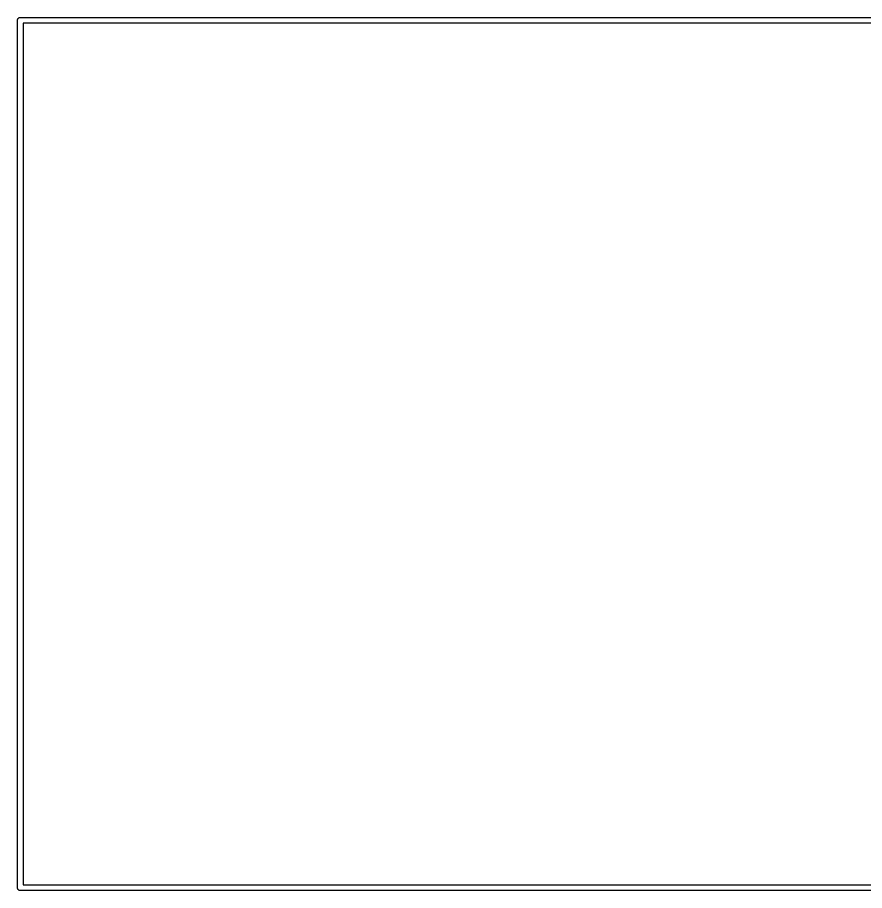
# Model space of a CAD drawing. Header units: metres. Extents: x 89 to 153, y -105 to 4.
# Drawn here: x 92.15 to 106.8, y -90.1 to -75 of the extents above; entities that cross this region are included whole.
import ezdxf

# ---------------------------------------------------------------- set-up
doc = ezdxf.new("R2010")
doc.units = ezdxf.units.M

msp = doc.modelspace()

# ---------------------------------------------------------------- linework, layer by layer
for points in [[(107.219, -90.1), (92.2, -90.1), (92.195, -90.099), (92.19, -90.099), (92.186, -90.097), (92.181, -90.096), (92.177, -90.094), (92.172, -90.091), (92.169, -90.088), (92.165, -90.085), (92.162, -90.081), (92.159, -90.078), (92.156, -90.073), (92.154, -90.069), (92.153, -90.064), (92.151, -90.06), (92.151, -90.055), (92.15, -90.05), (92.15, -75.05), (92.151, -75.045), (92.151, -75.04), (92.153, -75.036), (92.154, -75.031), (92.156, -75.027), (92.159, -75.022), (92.162, -75.019), (92.165, -75.015), (92.169, -75.012), (92.172, -75.009), (92.177, -75.006), (92.181, -75.004), (92.186, -75.003), (92.19, -75.001), (92.195, -75.001), (92.2, -75), (135.2, -75)], [(135.15, -75.1), (92.25, -75.1), (92.25, -75.1), (92.25, -75.1), (92.25, -75.1), (92.25, -75.1), (92.25, -75.1), (92.25, -75.1), (92.25, -75.1), (92.25, -75.1), (92.25, -75.1), (92.25, -75.1), (92.25, -75.1), (92.25, -75.1), (92.25, -75.1), (92.25, -75.1), (92.25, -75.1), (92.25, -75.1), (92.25, -75.1), (92.25, -75.1), (92.25, -75.1), (92.25, -75.1), (92.25, -75.1), (92.25, -75.1), (92.25, -75.1), (92.25, -75.1), (92.25, -75.1), (92.25, -75.1), (92.25, -75.1), (92.25, -75.1), (92.25, -75.1), (92.25, -75.1), (92.25, -75.1), (92.25, -75.1), (92.25, -75.1), (92.25, -75.1), (92.25, -75.1), (92.25, -75.1), (92.25, -75.1), (92.25, -75.1), (92.25, -75.1), (92.25, -75.1), (92.25, -75.1), (92.25, -75.1), (92.25, -75.1), (92.25, -75.1), (92.25, -75.1), (92.25, -75.1), (92.25, -75.1), (92.25, -75.1), (92.25, -75.1), (92.25, -75.1), (92.25, -75.1), (92.25, -75.1), (92.25, -75.1), (92.25, -75.1), (92.25, -75.1), (92.25, -75.1), (92.25, -75.1), (92.25, -75.1), (92.25, -75.1), (92.25, -75.1), (92.25, -75.1), (92.25, -75.1), (92.25, -75.1), (92.25, -75.1), (92.25, -75.1), (92.25, -75.1), (92.25, -75.1), (92.25, -75.1), (92.25, -75.1), (92.25, -75.1), (92.25, -75.1), (92.25, -75.1), (92.25, -75.1), (92.25, -75.1), (92.25, -75.1), (92.25, -75.1), (92.25, -75.1), (92.25, -75.1), (92.25, -75.1), (92.25, -75.1), (92.25, -75.1), (92.25, -75.1), (92.25, -75.1), (92.25, -75.1), (92.25, -75.1), (92.25, -75.1), (92.25, -75.1), (92.25, -75.1), (92.25, -75.1), (92.25, -75.1), (92.25, -75.1), (92.25, -75.1), (92.25, -75.1), (92.25, -75.1), (92.25, -75.1), (92.25, -75.1), (92.25, -75.1), (92.25, -90), (92.25, -90), (92.25, -90), (92.25, -90), (92.25, -90), (92.25, -90), (92.25, -90), (92.25, -90), (92.25, -90), (92.25, -90), (92.25, -90), (92.25, -90), (92.25, -90), (92.25, -90), (92.25, -90), (92.25, -90), (92.25, -90), (92.25, -90), (92.25, -90), (92.25, -90), (92.25, -90), (92.25, -90), (92.25, -90), (92.25, -90), (92.25, -90), (92.25, -90), (92.25, -90), (92.25, -90), (92.25, -90), (92.25, -90), (92.25, -90), (92.25, -90), (92.25, -90), (92.25, -90), (92.25, -90), (92.25, -90), (92.25, -90), (92.25, -90), (92.25, -90), (92.25, -90), (92.25, -90), (92.25, -90), (92.25, -90), (92.25, -90), (92.25, -90), (92.25, -90), (92.25, -90), (92.25, -90), (92.25, -90), (92.25, -90), (92.25, -90), (92.25, -90), (92.25, -90), (92.25, -90), (92.25, -90), (92.25, -90), (92.25, -90), (92.25, -90), (92.25, -90), (92.25, -90), (92.25, -90), (92.25, -90), (92.25, -90), (92.25, -90), (92.25, -90), (92.25, -90), (92.25, -90), (92.25, -90), (92.25, -90), (92.25, -90), (92.25, -90), (92.25, -90), (92.25, -90), (92.25, -90), (92.25, -90), (92.25, -90), (92.25, -90), (92.25, -90), (92.25, -90), (92.25, -90), (92.25, -90), (92.25, -90), (92.25, -90), (92.25, -90), (92.25, -90), (92.25, -90), (92.25, -90), (92.25, -90), (92.25, -90), (92.25, -90), (92.25, -90), (92.25, -90), (92.25, -90), (92.25, -90), (92.25, -90), (92.25, -90), (92.25, -90), (92.25, -90), (107.219, -90)]]:
    msp.add_lwpolyline(points)

doc.saveas('drawing.dxf')
